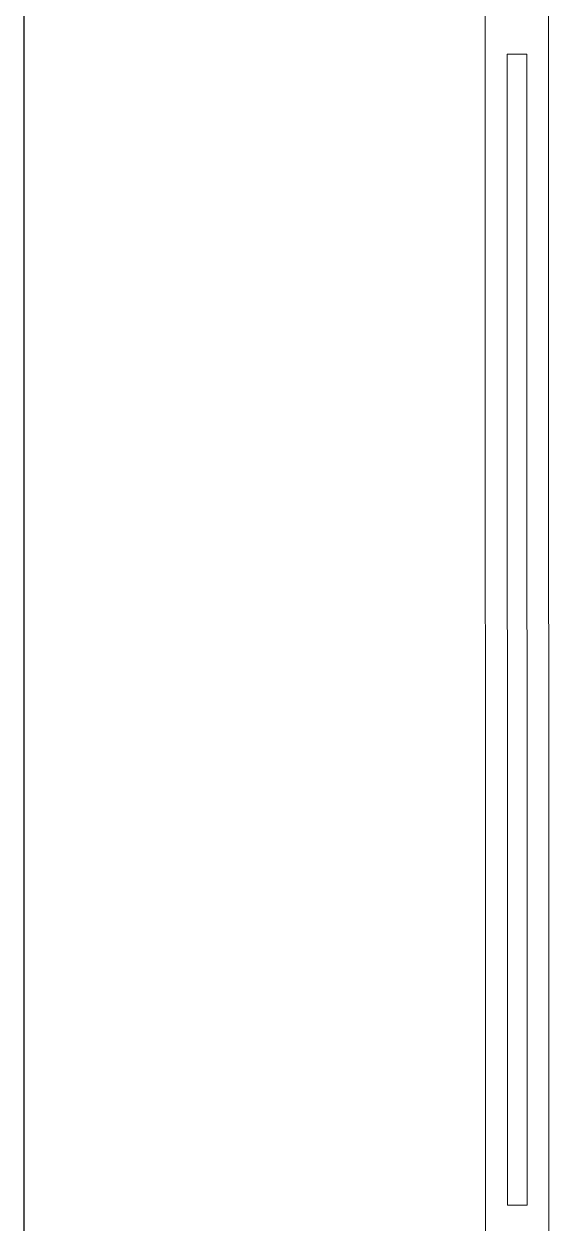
# Model space of a CAD drawing. Header units: metres. Extents: x 75097 to 220695, y -1557923 to -1361206.
# Drawn here: x 122763 to 123302, y -1460081 to -1458851 of the extents above; entities that cross this region are included whole.
import ezdxf

# ---------------------------------------------------------------- set-up
doc = ezdxf.new("R2010")
doc.units = ezdxf.units.M
doc.layers.get('0').update_dxf_attribs({"lineweight": 0})
doc.layers.add('A-100 - Copy$0$axes', color=8, linetype='Continuous')
doc.layers.add('A-100 - Copy$0$Medical Equipment and Furniture', color=8, linetype='Continuous', lineweight=0)
doc.layers.add('A-100 - Copy$0$Medical Equipment and Furniture1', color=8, linetype='Continuous', lineweight=5)

# ---------------------------------------------------------------- blocks, each defined once
blk = doc.blocks.new('A-100 - Copy$0$HF16786E-P')
at = {"layer": 'A-100 - Copy$0$Medical Equipment and Furniture1'}
for p, q in [((-1.86, -0.36), (-0.28, -0.36)), ((-0.48, -0.3825), (-1.66, -0.3825)), ((-1.66, -0.3825), (-1.66, -0.4025)), ((-0.48, -0.3825), (-0.48, -0.4025)), ((-0.48, -0.4025), (-1.66, -0.4025)), ((-2.14, -0.425), (0, -0.425))]:
    blk.add_line(p, q, dxfattribs=at)
blk = doc.blocks.new('A-100 - Copy')
at = {"layer": 'A-100 - Copy$0$axes'}
blk.add_line((122763.3, -1477297.4, 0), (122763.3, -1387547.7, 0), dxfattribs=at)
at = {"layer": 'A-100 - Copy$0$Medical Equipment and Furniture', "xscale": 1000, "yscale": 1000, "zscale": 1000, "rotation": 270.0149936594165}
blk.add_blockref('A-100 - Copy$0$HF16786E-P', (123662.1, -1460541.5, 0), dxfattribs=at)

msp = doc.modelspace()

# ---------------------------------------------------------------- block references
msp.add_blockref('A-100 - Copy', (0, 0))

doc.saveas('drawing.dxf')
